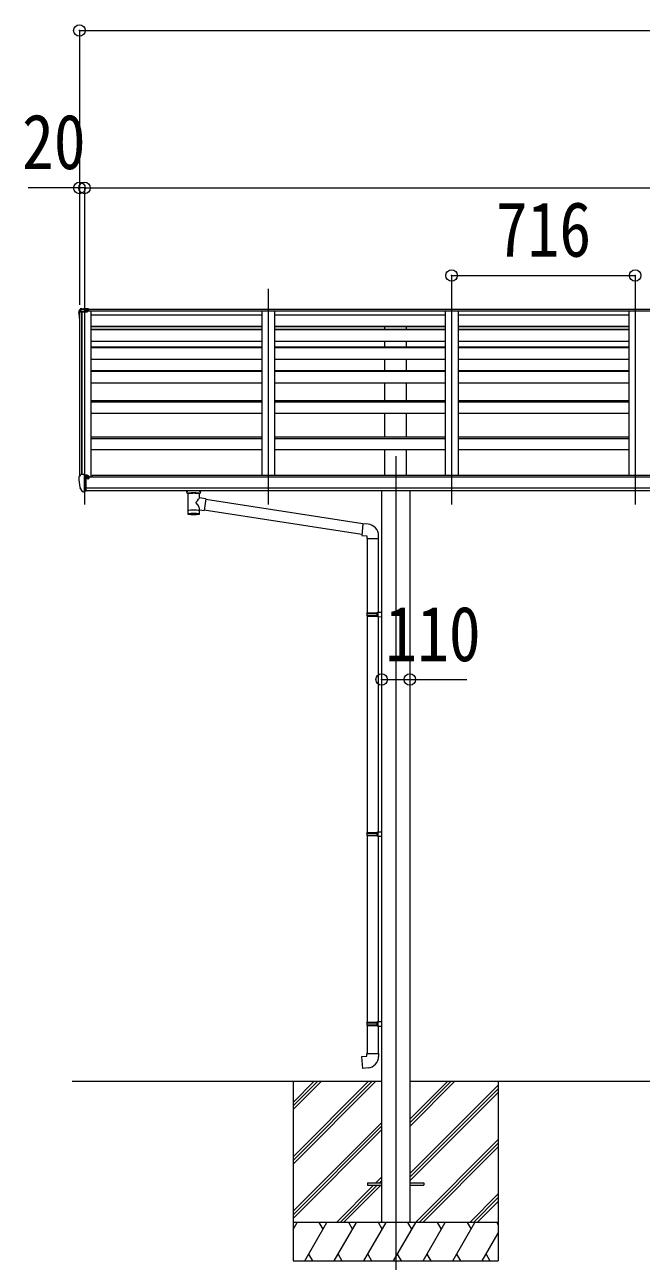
# Model space of a CAD drawing. Units: millimetres at full size. Extents: x -12578 to 12718, y -8779 to 8681.
# Drawn here: x 1707 to 4112, y -5637 to -815 of the extents above; entities that cross this region are included whole.
import ezdxf
from ezdxf.enums import TextEntityAlignment as Align

# ---------------------------------------------------------------- set-up
doc = ezdxf.new("R2010")
doc.units = ezdxf.units.MM
doc.header["$LTSCALE"] = 45
doc.header["$PDMODE"] = 32
doc.header["$PDSIZE"] = 45
for name, color, linetype, lineweight in [('0-0_0', 7, 'Continuous', 9), ('0-1_本体', 4, 'Continuous', 9), ('0-2_部品', 7, 'Continuous', 9), ('0-8_PARTS2', 2, 'Continuous', 9), ('0-A_寸法', 6, 'Continuous', 9)]:
    doc.layers.add(name, color=color, linetype=linetype, lineweight=lineweight)
doc.styles.add('ＭＳ ゴシック', font='')
doc.styles.get('ＭＳ ゴシック').set_extended_font_data('MS Gothic')

msp = doc.modelspace()

# ---------------------------------------------------------------- linework, layer by layer
at = {"layer": '0-0_0'}
for p, q in [((1892.12, -4935.23), (3099.08, -4935.23)), ((2754.08, -4935.23), (2754.08, -5635.23)), ((2754.08, -5229.41), (3048.26, -4935.23)), ((2754.08, -5243.55), (3062.4, -4935.23)), ((2754.08, -5257.69), (3076.55, -4935.23)), ((2754.08, -5045.56), (2864.41, -4935.23)), ((2754.08, -5031.42), (2850.27, -4935.23)), ((2754.08, -5017.28), (2836.13, -4935.23)), ((3209.08, -5111.06), (3384.91, -4935.23)), ((3209.08, -5096.92), (3370.77, -4935.23)), ((3209.08, -5082.78), (3356.63, -4935.23)), ((3209.08, -4935.23), (6399.08, -4935.23)), ((3209.08, -5294.91), (3554.08, -4949.91)), ((3209.08, -5309.05), (3554.08, -4964.05)), ((3554.08, -4935.23), (3554.08, -5635.23)), ((3209.08, -5323.19), (3554.08, -4978.2)), ((2754.08, -5441.54), (3099.08, -5096.54)), ((2754.08, -5455.68), (3099.08, -5110.69)), ((2754.08, -5469.83), (3099.08, -5124.83)), ((3230.89, -5485.23), (3554.08, -5162.04)), ((3245.03, -5485.23), (3554.08, -5176.19)), ((3259.18, -5485.23), (3554.08, -5190.33)), ((2922.52, -5485.23), (3067.18, -5340.58)), ((2936.67, -5485.23), (3081.32, -5340.58)), ((2950.81, -5485.23), (3095.46, -5340.58)), ((3076.18, -5331.58), (3099.08, -5308.68)), ((3090.32, -5331.58), (3099.08, -5322.82)), ((3443.02, -5485.23), (3554.08, -5374.17)), ((3457.17, -5485.23), (3554.08, -5388.32)), ((3471.31, -5486.08), (3554.08, -5403.3)), ((3554.08, -5485.23), (2754.08, -5485.23)), ((2754.08, -5512.74), (2769.96, -5485.23)), ((2798.83, -5635.23), (2885.43, -5485.23)), ((2870.43, -5511.21), (2855.43, -5485.23)), ((2914.3, -5635.23), (3000.9, -5485.23)), ((2985.9, -5511.22), (2970.9, -5485.23)), ((3029.77, -5635.23), (3116.37, -5485.23)), ((3101.37, -5511.21), (3086.37, -5485.23)), ((3145.24, -5635.23), (3231.84, -5485.23)), ((3216.84, -5511.21), (3201.84, -5485.23)), ((3260.71, -5635.23), (3347.31, -5485.23)), ((3332.31, -5511.21), (3317.31, -5485.23)), ((3376.18, -5635.23), (3462.78, -5485.23)), ((3432.78, -5485.23), (3447.78, -5511.21)), ((3548.25, -5485.23), (3554.08, -5495.33)), ((3491.65, -5635.23), (3554.08, -5527.1)), ((2754.08, -5635.23), (3554.08, -5635.23)), ((2813.83, -5609.25), (2828.83, -5635.23)), ((2929.3, -5609.25), (2944.3, -5635.23)), ((3044.77, -5609.25), (3059.77, -5635.23)), ((3160.24, -5609.25), (3175.24, -5635.23)), ((3275.71, -5609.25), (3290.71, -5635.23)), ((3391.18, -5609.25), (3406.18, -5635.23)), ((3506.65, -5609.25), (3521.65, -5635.23))]:
    msp.add_line(p, q, dxfattribs=at)
at = {"layer": '0-1_本体'}
for p, q in [((1955.59, -1924.42), (7652.58, -1924.42)), ((7652.58, -1926), (1955.59, -1926)), ((1920.1, -1935.35), (1920.08, -2575.47)), ((1921.04, -1934.51), (1928.87, -1934.1)), ((1929.08, -1934.09), (1929.08, -2568.92)), ((1929.78, -2568.92), (1929.78, -1934.09)), ((7656.08, -1931.62), (1952.09, -1931.62)), ((7656.08, -1932.53), (1952.09, -1932.53)), ((1965.08, -1932.53), (1965.08, -2578.73)), ((2631.08, -1947.73), (1965.08, -1947.73)), ((2631.08, -1932.53), (2631.08, -2572.32)), ((2681.08, -1932.53), (2681.08, -2572.32)), ((3347.08, -1947.73), (2681.08, -1947.73)), ((3347.08, -1932.53), (3347.08, -2572.32)), ((3397.08, -1932.53), (3397.08, -2572.32)), ((4063.08, -1947.73), (3397.08, -1947.73)), ((4063.08, -1932.53), (4063.08, -2572.32)), ((2631.08, -1991.26), (1965.08, -1991.26)), ((2631.08, -1992.33), (1965.08, -1992.33)), ((2631.08, -1993.64), (1965.08, -1993.64)), ((1965.08, -2002.47), (2631.08, -2002.47)), ((2631.08, -2005.05), (1965.08, -2005.05)), ((3347.08, -1991.26), (2681.08, -1991.26)), ((3347.08, -1992.33), (2681.08, -1992.33)), ((3347.08, -1993.64), (2681.08, -1993.64)), ((2681.08, -2002.47), (3347.08, -2002.47)), ((3347.08, -2005.05), (2681.08, -2005.05)), ((3111.58, -2002.47), (3111.58, -1993.64)), ((3196.58, -2002.47), (3196.58, -1993.64)), ((4063.08, -1991.26), (3397.08, -1991.26)), ((4063.08, -1992.33), (3397.08, -1992.33)), ((4063.08, -1993.64), (3397.08, -1993.64)), ((3397.08, -2002.47), (4063.08, -2002.47)), ((4063.08, -2005.05), (3397.08, -2005.05)), ((2631.08, -2049.79), (1965.08, -2049.79)), ((1965.08, -2070.38), (2631.08, -2070.38)), ((3347.08, -2049.79), (2681.08, -2049.79)), ((2681.08, -2070.38), (3347.08, -2070.38)), ((3111.58, -2070.38), (3111.58, -2049.79)), ((3196.58, -2070.38), (3196.58, -2049.79)), ((4063.08, -2049.79), (3397.08, -2049.79)), ((3397.08, -2070.38), (4063.08, -2070.38)), ((1965.08, -2073.95), (2631.08, -2073.95)), ((1965.08, -2118.49), (2631.08, -2118.49)), ((2681.08, -2073.95), (3347.08, -2073.95)), ((2681.08, -2118.49), (3347.08, -2118.49)), ((3111.58, -2162.94), (3111.58, -2118.49)), ((3196.58, -2162.94), (3196.58, -2118.49)), ((3397.08, -2073.95), (4063.08, -2073.95)), ((3397.08, -2118.49), (4063.08, -2118.49)), ((1965.08, -2162.94), (2631.08, -2162.94)), ((2631.08, -2167.6), (1965.08, -2167.6)), ((2681.08, -2162.94), (3347.08, -2162.94)), ((3347.08, -2167.6), (2681.08, -2167.6)), ((3397.08, -2162.94), (4063.08, -2162.94)), ((4063.08, -2167.6), (3397.08, -2167.6)), ((1965.08, -2211.87), (2631.08, -2211.87)), ((2681.08, -2211.87), (3347.08, -2211.87)), ((3111.58, -2280.14), (3111.58, -2211.87)), ((3196.58, -2280.14), (3196.58, -2211.87)), ((3397.08, -2211.87), (4063.08, -2211.87)), ((1965.08, -2280.14), (2631.08, -2280.14)), ((1965.08, -2285.87), (2631.08, -2285.87)), ((2681.08, -2280.14), (3347.08, -2280.14)), ((2681.08, -2285.87), (3347.08, -2285.87)), ((3397.08, -2280.14), (4063.08, -2280.14)), ((3397.08, -2285.87), (4063.08, -2285.87)), ((1965.08, -2329.81), (2631.08, -2329.81)), ((2681.08, -2329.81), (3347.08, -2329.81)), ((3111.58, -2421.54), (3111.58, -2329.81)), ((3196.58, -2421.54), (3196.58, -2329.81)), ((3397.08, -2329.81), (4063.08, -2329.81)), ((1965.08, -2421.54), (2631.08, -2421.54)), ((1965.08, -2428.34), (2631.08, -2428.34)), ((2681.08, -2421.54), (3347.08, -2421.54)), ((2681.08, -2428.34), (3347.08, -2428.34)), ((3397.08, -2421.54), (4063.08, -2421.54)), ((3397.08, -2428.34), (4063.08, -2428.34)), ((1965.08, -2471.89), (2631.08, -2471.89)), ((2681.08, -2471.89), (3347.08, -2471.89)), ((3111.58, -2572.32), (3111.58, -2471.89)), ((3196.58, -2572.32), (3196.58, -2471.89)), ((3397.08, -2471.89), (4063.08, -2471.89)), ((7661.58, -2578.73), (1946.58, -2578.73)), ((7638.08, -2572.32), (1970.08, -2572.32)), ((1970.08, -2578.73), (1970.08, -2572.4)), ((1946.58, -2620.33), (7661.58, -2620.33)), ((7661.58, -2632.17), (1946.58, -2632.1)), ((3099.08, -2632.11), (3099.08, -5485.23)), ((3209.08, -2632.12), (3209.08, -5485.23))]:
    msp.add_line(p, q, dxfattribs=at)
msp.add_circle((1954.06, -2583.84), 3, dxfattribs=at)
msp.add_arc((1921.09, -1935.51), 1, 93, 173.32986, dxfattribs=at)
at = {"layer": '0-2_部品'}
for p, q in [((1923.11, -1923.76), (1918.63, -1930.19)), ((1924.29, -1925.2), (1919.87, -1932.61)), ((1930.12, -1922.95), (1923.87, -1923.34)), ((1924.29, -1925.2), (1940.09, -1924.36)), ((1924.43, -1924.07), (1924.43, -1924.8)), ((1940.09, -1922.35), (1936.05, -1922.59)), ((1940.09, -1923.12), (1940.09, -1922.35)), ((1955.59, -1923.29), (1940.09, -1922.35)), ((1940.09, -1922.35), (1940.09, -1923.12)), ((1940.09, -1923.12), (1940.09, -1923.84)), ((1940.09, -1926.76), (1940.09, -1924.36)), ((1955.59, -1925.18), (1940.09, -1924.36)), ((1955.59, -1927.58), (1952.09, -1927.4)), ((1955.59, -1923.29), (1955.59, -1924.06)), ((1955.59, -1924.06), (1955.59, -1924.79)), ((1955.59, -1924.79), (1955.59, -1925.18)), ((1955.59, -1925.18), (1955.59, -1927.58)), ((1955.59, -1928.88), (1955.59, -1927.58)), ((1918.09, -1931.91), (1918.09, -1936)), ((1918.09, -1936.68), (1918.09, -1936)), ((1918.63, -1930.19), (1918.63, -1933.71)), ((1919.59, -1936.68), (1919.59, -1936)), ((1928.98, -1931.93), (1920.93, -1932.32)), ((1928.98, -1932.59), (1920.93, -1933.01)), ((1921.01, -1934.51), (1929.02, -1934.09)), ((1928.98, -1932.59), (1952.09, -1931.19)), ((1929.02, -1934.09), (1952.09, -1934.09)), ((1955.59, -1928.88), (1952.09, -1928.88)), ((1952.09, -1931.19), (1952.09, -1934.09)), ((1918.08, -2578.29), (1918.08, -2578.92)), ((1924.99, -2569.49), (1920.93, -2575.3)), ((1940.08, -2637.42), (1940.08, -2568.92)), ((1941.58, -2569.84), (1940.08, -2569.84)), ((1946.58, -2578.65), (1940.08, -2578.26)), ((1941.58, -2569.84), (1941.58, -2576.01)), ((1951.26, -2571.34), (1941.58, -2570.62)), ((1941.58, -2573.61), (1955.58, -2573.66)), ((1951.06, -2583.84), (1951.58, -2583.84)), ((1951.58, -2583.84), (1951.88, -2583.84)), ((1952.08, -2573.65), (1952.08, -2571.75)), ((1956.58, -2574.77), (1956.58, -2578.73)), ((1932.46, -2635.61), (1922.71, -2620.23)), ((1938.58, -2637.33), (1934.87, -2637.1)), ((1938.58, -2637.33), (1940.08, -2637.42)), ((1940.08, -2635.22), (1940.58, -2635.22)), ((1940.58, -2635.22), (1941.08, -2634.22)), ((1946.58, -2634.22), (1941.08, -2634.22)), ((2338.58, -2638.22), (2338.58, -2632.1)), ((2342.68, -2642.72), (2342.67, -2723.01)), ((2388.48, -2660.29), (2388.48, -2642.71)), ((2392.58, -2638.22), (2392.58, -2632.1)), ((2413.7, -2664.2), (2388.48, -2660.29)), ((2413.7, -2664.2), (2406.68, -2709.46)), ((3025.15, -2761.12), (2413.39, -2666.21)), ((2388.5, -2723.01), (2388.48, -2706.38)), ((2388.48, -2706.64), (2406.68, -2709.46)), ((3021.48, -2803.05), (2406.95, -2707.72)), ((3046, -2762.68), (3025.17, -2760.86)), ((3041.08, -2818.43), (3087.08, -2818.43)), ((3043.08, -2818.43), (3043.08, -3108.71)), ((3085.08, -2818.43), (3085.08, -3106.15)), ((3087.08, -2818.43), (3087.08, -2807.51)), ((3041.08, -3110.71), (3042.08, -3108.71)), ((3041.08, -3110.71), (3085.08, -3110.71)), ((3041.08, -3110.71), (3041.08, -3118.71)), ((3041.08, -3118.71), (3085.08, -3118.71)), ((3041.08, -3118.71), (3042.08, -3120.71)), ((3042.08, -3108.71), (3085.08, -3108.71)), ((3042.08, -3120.71), (3085.08, -3120.71)), ((3043.08, -3120.71), (3043.08, -3964.89)), ((3080.61, -3110.71), (3080.18, -3108.71)), ((3083.08, -3106.21), (3099.08, -3105.74)), ((3083.08, -3108.21), (3083.08, -3106.21)), ((3083.08, -3108.21), (3085.08, -3108.21)), ((3083.08, -3123.21), (3083.08, -3121.21)), ((3083.08, -3123.21), (3099.08, -3123.68)), ((3085.08, -3123.27), (3085.08, -3962.34)), ((3099.08, -3105.74), (3099.08, -3123.68)), ((3041.08, -3966.89), (3042.08, -3964.89)), ((3041.08, -3966.89), (3085.08, -3966.89)), ((3041.08, -3966.89), (3041.08, -3974.89)), ((3041.08, -3974.89), (3085.08, -3974.89)), ((3041.08, -3974.89), (3042.08, -3976.89)), ((3042.08, -3964.89), (3085.08, -3964.89)), ((3042.08, -3976.89), (3085.08, -3976.89)), ((3043.08, -3976.89), (3043.08, -4705.08)), ((3080.61, -3966.89), (3080.18, -3964.89)), ((3083.08, -3962.39), (3099.08, -3961.92)), ((3083.08, -3964.39), (3083.08, -3962.39)), ((3083.08, -3964.39), (3085.08, -3964.39)), ((3083.08, -3979.39), (3083.08, -3977.39)), ((3083.08, -3979.39), (3099.08, -3979.86)), ((3085.08, -3979.45), (3085.08, -4702.52)), ((3099.08, -3961.92), (3099.08, -3979.86)), ((3041.08, -4707.08), (3042.08, -4705.08)), ((3041.08, -4707.08), (3085.08, -4707.08)), ((3041.08, -4707.08), (3041.08, -4715.08)), ((3041.08, -4715.08), (3085.08, -4715.08)), ((3041.08, -4715.08), (3042.08, -4717.08)), ((3042.08, -4705.08), (3085.08, -4705.08)), ((3042.08, -4717.08), (3085.08, -4717.08)), ((3043.08, -4717.08), (3043.08, -4827.08)), ((3080.61, -4707.08), (3080.18, -4705.08)), ((3083.08, -4702.58), (3099.08, -4702.11)), ((3083.08, -4704.58), (3083.08, -4702.58)), ((3083.08, -4704.58), (3085.08, -4704.58)), ((3083.08, -4719.58), (3083.08, -4717.58)), ((3083.08, -4719.58), (3099.08, -4720.05)), ((3085.08, -4719.64), (3085.08, -4827.08)), ((3099.08, -4702.11), (3099.08, -4720.05)), ((3041.08, -4827.08), (3087.08, -4827.08)), ((3041.08, -4837.08), (3041.08, -4827.08)), ((3087.08, -4827.08), (3087.08, -4838))]:
    msp.add_line(p, q, dxfattribs=at)
at = {"layer": '0-2_部品', "color": 4}
for p, q in [((3044.28, -5331.58), (3044.28, -5340.58)), ((3044.28, -5331.58), (3099.08, -5331.58)), ((3044.28, -5340.58), (3099.08, -5340.58)), ((3209.08, -5331.58), (3263.88, -5331.58)), ((3209.08, -5340.58), (3263.88, -5340.58)), ((3263.88, -5331.58), (3263.88, -5340.58))]:
    msp.add_line(p, q, dxfattribs=at)
at = {"layer": '0-2_部品'}
for points in [[(1923.87, -1923.34), (1923.99, -1923.34), (1924.33, -1923.56), (1924.43, -1924.07)], [(1924.43, -1924.8), (1924.37, -1925.01), (1924.29, -1925.2)], [(1940.09, -1924.36), (1940.09, -1923.84), (1940.09, -1923.12)], [(1940.09, -1926.76), (1952.09, -1927.18), (1952.09, -1930.55)], [(1928.98, -1931.93), (1952.09, -1930.55), (1952.09, -1931.19)], [(1940.08, -2568.92), (1928.08, -2568.92), (1925.75, -2569.06)], [(1946.58, -2634.22), (1946.58, -2576.01), (1941.58, -2576.01)], [(1951.26, -2571.34), (1951.43, -2571.36), (1951.58, -2571.39), (1951.73, -2571.43), (1951.85, -2571.48), (1951.95, -2571.54), (1952.02, -2571.61), (1952.07, -2571.68), (1952.08, -2571.75)], [(1951.88, -2582.65), (1951.88, -2583.84), (1956.58, -2583.84)], [(1956.58, -2582.22), (1956.58, -2583.84), (1957.06, -2583.84)], [(1940.08, -2623.53), (1943.25, -2623.12), (1946.58, -2622.69)], [(2338.62, -2638.28), (2338.6, -2637.92), (2338.84, -2636.96), (2339.36, -2636.08), (2340.17, -2635.24), (2341.28, -2634.44), (2342.68, -2633.72)], [(2338.62, -2638.16), (2338.6, -2638.52), (2338.84, -2639.48), (2339.36, -2640.36), (2340.17, -2641.2), (2341.28, -2642), (2342.68, -2642.72)], [(2388.48, -2633.73), (2388.72, -2633.82), (2390.07, -2634.56), (2391.18, -2635.41), (2391.94, -2636.27), (2392.4, -2637.17), (2392.57, -2638.06)], [(2388.48, -2642.71), (2388.72, -2642.61), (2390.07, -2641.88), (2391.18, -2641.03), (2391.94, -2640.17), (2392.4, -2639.27), (2392.57, -2638.38)], [(3025.17, -2760.86), (3021.16, -2806.68), (3041.08, -2808.43), (3041.08, -2818.43)], [(3080.61, -3110.71), (3080.61, -3118.71), (3080.18, -3120.71)], [(3083.08, -3121.21), (3085.08, -3121.21), (3085.08, -3108.21)], [(3080.61, -3966.89), (3080.61, -3974.89), (3080.18, -3976.89)], [(3083.08, -3977.39), (3085.08, -3977.39), (3085.08, -3964.39)], [(3080.61, -4707.08), (3080.61, -4715.08), (3080.18, -4717.08)], [(3083.08, -4717.58), (3085.08, -4717.58), (3085.08, -4704.58)], [(3046, -4882.83), (3025.17, -4884.65), (3021.16, -4838.83), (3041.08, -4837.08)]]:
    msp.add_lwpolyline(points, dxfattribs=at)
for centre, radius, start, end in [((1923.93, -1924.34), 1, 93.49169, 145.07667), ((1920.66, -1719.51), 203.67, 272.66471, 274.33431), ((1921.08, -1936), 2.99, 92.88363, 179.89821), ((2118.58, -1936.68), 200.5, 180.00038, 188.11165), ((1921.35, -1935.52), 3.27, 116.90088, 146.38921), ((2118.59, -1936.33), 199.01, 180.00039, 184.08805), ((2118.59, -1936.68), 199.01, 180.00039, 184.08802), ((1921.09, -1936), 1.5, 92.88363, 179.89821), ((1921.08, -2578.29), 3, 93, 180), ((2110.57, -2578.92), 192.49, 180.0008, 192.1233), ((1925.81, -2570.06), 1, 93.5, 145), ((1954.08, -2583.84), 2.5, 151.64236, 180), ((1954.08, -2583.84), 2.5, 0, 151.64236), ((1925.31, -2618.73), 3, 191.83348, 210), ((1935.06, -2634.11), 3, 210, 266.5), ((2355.65, -2683.44), 51.38, 92.46126, 104.61963), ((2375.54, -2683.44), 51.38, 75.38037, 87.53874), ((3042.08, -2807.51), 45, 0, 85), ((3042.08, -4838), 45, 275, 0)]:
    msp.add_arc(centre, radius, start, end, dxfattribs=at)
for centre, major_axis, ratio, start_param, end_param in [((1921.09, -1931.91), (0, -3.01), 0.996195, 4.1015237, 4.712389), ((1921.09, -1935.87), (-0.11, 3.55), 0.844901, 0.0150814, 0.3799029), ((1955.58, -2574.77), (-0.02, 1.1), 0.906239, 4.6917496, 6.2625459), ((2365.58, -2643.91), (-22.91, -0.42), 0.072511, 4.711586, 6.2823824), ((2365.61, -2642.28), (-22.91, -0.42), 0.072511, 4.711586, 6.2823824), ((2365.56, -2642.29), (22.92, -0.42), 0.07247, 0.0008089, 1.5716053), ((2365.56, -2643.91), (22.92, -0.42), 0.07247, 0.0008089, 1.5716053), ((2376.58, -2638.22), (16, 0), 0.361356, 0, 0.0194874), ((2376.58, -2638.22), (16, 0), 0.361356, 6.2636979, 6.2831853), ((2365.58, -2679.84), (-22.81, 26.62), 0.234429, 3.1563334, 4.5976381), ((2368.14, -2682.49), (20.32, 22.25), 0.045535, 4.9756507, 6.2441899), ((2365.58, -2723.01), (22.92, 0), 0.101955, 6.2829723, 9.4248207), ((2365.58, -2723.01), (22.92, 0), 0.101955, 3.1415499, 6.2833984), ((2365.58, -2710.57), (22.91, 0), 0.122865, 6.2831853, 9.424778)]:
    msp.add_ellipse(centre, major_axis=major_axis, ratio=ratio, start_param=start_param, end_param=end_param, dxfattribs=at)
at = {"layer": '0-8_PARTS2'}
for p, q in [((1940.09, -1844.45), (1940.08, -2686)), ((2656.09, -1844.45), (2656.08, -2686)), ((3372.09, -1844.45), (3372.08, -2686)), ((4088.09, -1844.45), (4088.08, -2686)), ((3154.08, -2497.2), (3154.08, -5703.23))]:
    msp.add_line(p, q, dxfattribs=at)
at = {"layer": '0-A_寸法'}
for p, q in [((1920.1, -837.45), (1920.1, -1451.34)), ((1920.1, -837.45), (9120.06, -837.45)), ((1920.1, -1451.34), (1720.1, -1451.34)), ((1920.1, -1451.34), (1920.1, -1906.91)), ((1940.09, -1451.34), (1920.1, -1451.34)), ((1940.09, -1451.34), (1940.09, -1906.91)), ((1940.09, -1451.34), (7668.07, -1451.34)), ((1940.09, -1451.34), (1940.09, -1906.91)), ((3372.09, -1792.78), (3372.09, -1910.38)), ((3372.09, -1792.78), (4088.09, -1792.78)), ((4088.09, -1792.78), (4088.09, -1910.38)), ((3099.08, -3368.46), (3209.08, -3368.46)), ((3209.08, -3368.46), (3430.82, -3368.46))]:
    msp.add_line(p, q, dxfattribs=at)
for p in [(1920.1, -837.45), (1920.1, -1451.34), (1940.09, -1451.34), (3372.09, -1792.78), (4088.09, -1792.78), (3099.08, -3368.46), (3209.08, -3368.46)]:
    msp.add_point(p, dxfattribs=at)

# ---------------------------------------------------------------- texts
at = {"layer": '0-A_寸法', "color": 7, "style": 'ＭＳ ゴシック', "width": 0.85}
for s, p in [('20', (1696.35, -1442.34)), ('716', (3544.46, -1783.78)), ('110', (3113.46, -3361.26))]:
    msp.add_text(s, height=214.4, dxfattribs=at).set_placement(p, align=Align.BOTTOM_LEFT)

doc.saveas('drawing.dxf')
